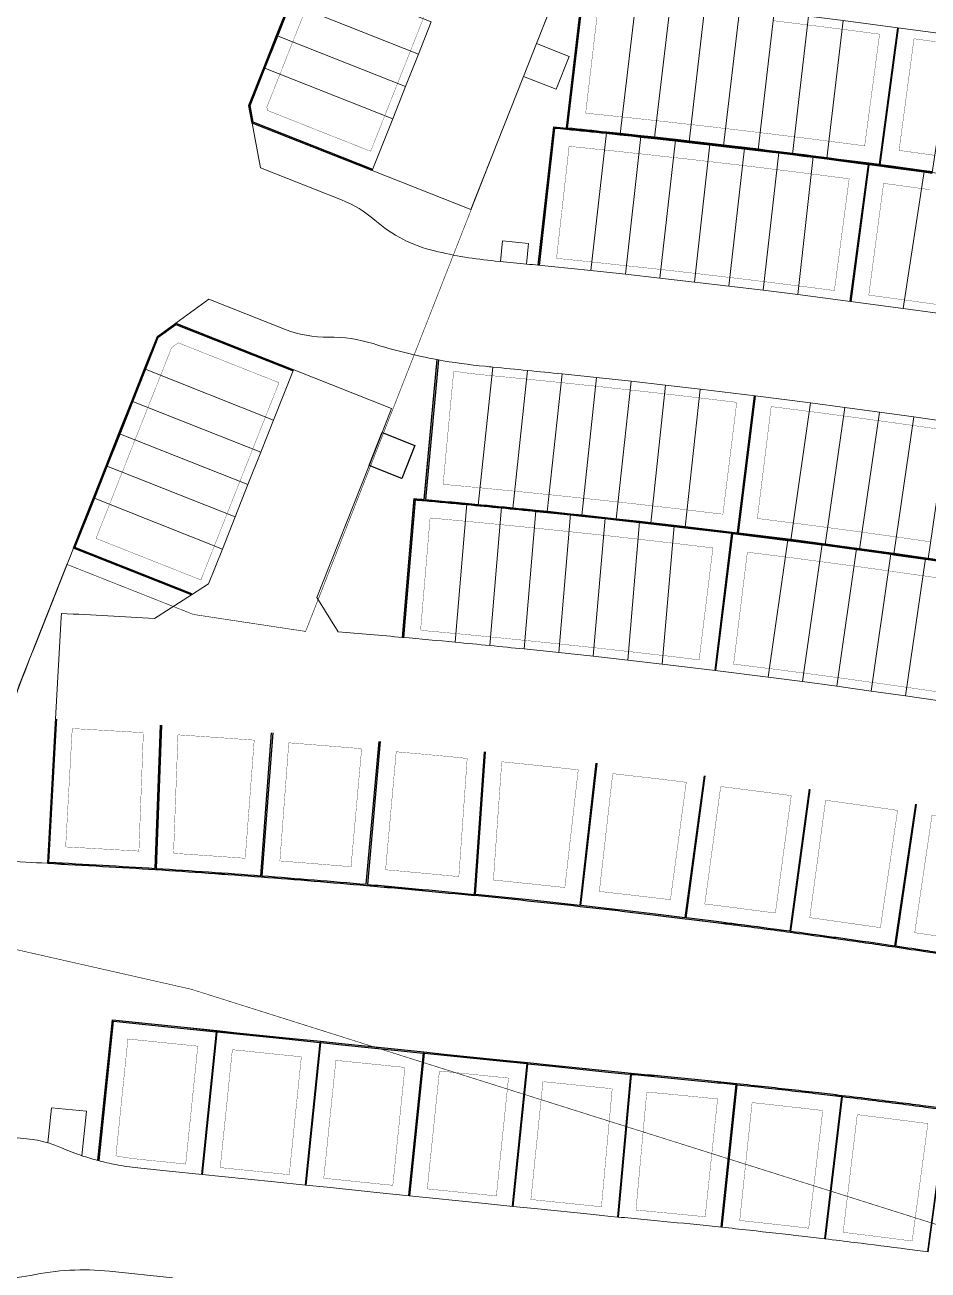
# Model space of a CAD drawing. Header units: centimetres. Extents: x -6122352 to 7132207, y -1694241 to 1947892.
# Drawn here: x 862755 to 1018936, y -14655 to 200756 of the extents above; entities that cross this region are included whole.
import ezdxf

# ---------------------------------------------------------------- set-up
doc = ezdxf.new("R2010")
doc.units = ezdxf.units.CM
doc.header["$MEASUREMENT"] = 0
doc.linetypes.add('XR-AR-END-SETTING OUT PLAN$0$23261-XR-AR-SI-GF$0$HIDDEN', pattern=[0.375, 0.25, -0.125])
for name, color, linetype, lineweight, true_color in [('08-Compound Wall-2', 6, 'Continuous', 25, 0xff00ff), ('23585-XR-AR-DAMAC PLOT LIMITS$0$1-End units', 7, 'Continuous', 5, 0xf8991e), ('23585-XR-AR-DAMAC PLOT LIMITS$0$1-Open Space', 7, 'Continuous', 5, 0x90cf5a), ('23585-XR-AR-DAMAC PLOT LIMITS$0$1-Utility', 7, 'Continuous', 5, 0x8db1ff)]:
    doc.layers.add(name, color=color, linetype=linetype, lineweight=lineweight, true_color=true_color)
for name, color, linetype in [('23585-XR-AR-BOUNDARY WALLS AND SETBACKS$0$setback', 7, 'XR-AR-END-SETTING OUT PLAN$0$23261-XR-AR-SI-GF$0$HIDDEN'), ('23585-XR-AR-DAMAC PLOT LIMITS$0$PLOT_NUMBER', 7, 'Continuous'), ('@MI-REF LAYER', 7, 'Continuous')]:
    doc.layers.add(name, color=color, linetype=linetype)
for name, color, linetype, lineweight in [('23585-XR-AR-DAMAC PLOT LIMITS$0$1-LV3', 231, 'Continuous', 5), ('23585-XR-AR-DAMAC PLOT LIMITS$0$1-Mid units', 41, 'Continuous', 5), ('A-ANNO-TEXT', 3, 'Continuous', 25)]:
    doc.layers.add(name, color=color, linetype=linetype, lineweight=lineweight)
doc.layers.add('23585-XR-AR-DAMAC PLOT LIMITS$0$D-Phase New', color=7, linetype='Continuous', true_color=0x000080)

# ---------------------------------------------------------------- blocks, each defined once
blk = doc.blocks.new('23585-XR-AR-BOUNDARY WALLS AND SETBACKS')
at = {"layer": '08-Compound Wall-2'}
for points in [[(496951.14, 2769767.19), (496950.04, 2769766.28), (496945.61, 2769762.6), (496944.15, 2769761.38), (496928.81, 2769779.71)], [(496958.17, 2769741.68), (496942.81, 2769760), (496944.2, 2769761.16), (496945.73, 2769762.44), (496950.16, 2769766.12), (496951.26, 2769767.03)], [(497010.95, 2769760.95), (497025.71, 2769742.15), (497018.66, 2769736.58), (497018.27, 2769736.27), (497013.97, 2769732.84), (497013.58, 2769732.53), (497009.29, 2769729.08), (497008.9, 2769728.77), (497004.63, 2769725.31), (497004.24, 2769724.99), (496999.97, 2769721.52), (496999.59, 2769721.2), (496995.34, 2769717.71), (496994.95, 2769717.39), (496990.72, 2769713.88), (496990.33, 2769713.56), (496986.11, 2769710.04), (496985.72, 2769709.72), (496981.51, 2769706.18), (496981.13, 2769705.85), (496974.58, 2769700.3), (496959.07, 2769718.48)], [(496885.48, 2769696.11), (496865.47, 2769686.39), (496862.98, 2769687.94), (496859.94, 2769694.21), (496857.32, 2769699.61), (496854.7, 2769705.01), (496852.08, 2769710.4), (496849.45, 2769715.8), (496846.83, 2769721.2), (496844.21, 2769726.59), (496841.59, 2769731.99), (496838.97, 2769737.39), (496835.01, 2769745.53), (496856.42, 2769755.93)], [(496885.56, 2769695.93), (496865.45, 2769686.16), (496862.83, 2769687.81), (496859.76, 2769694.12), (496857.14, 2769699.52), (496854.52, 2769704.92), (496851.9, 2769710.32), (496849.27, 2769715.71), (496846.65, 2769721.11), (496844.03, 2769726.51), (496841.41, 2769731.9), (496838.79, 2769737.3), (496834.79, 2769745.53)], [(496989.47, 2769681.32), (496973.95, 2769699.5), (496974.63, 2769700.08), (496981.26, 2769705.7), (496981.64, 2769706.03), (496985.85, 2769709.56), (496986.24, 2769709.89), (496990.46, 2769713.41), (496990.84, 2769713.73), (496995.08, 2769717.23), (496995.47, 2769717.55), (496999.71, 2769721.04), (497000.1, 2769721.36), (497004.36, 2769724.84), (497004.75, 2769725.15), (497009.02, 2769728.61), (497009.41, 2769728.93), (497013.7, 2769732.37), (497014.09, 2769732.68), (497018.39, 2769736.11), (497018.78, 2769736.43), (497025.83, 2769741.99), (497040.59, 2769723.19)], [(497001.5, 2769667.53), (497017.38, 2769648.48), (497013.51, 2769645.17), (497010.52, 2769642.58), (497009.09, 2769641.35), (497008.57, 2769640.9), (497003.68, 2769636.64), (496987.4, 2769655.34)], [(496918.56, 2769623.29), (496898.82, 2769613.71), (496894.74, 2769622.12), (496892.12, 2769627.51), (496889.49, 2769632.91), (496886.87, 2769638.31), (496884.25, 2769643.7), (496881.62, 2769649.13), (496882.07, 2769653.04), (496901.75, 2769662.6)], [(496918.47, 2769623.47), (496898.92, 2769613.97), (496894.92, 2769622.2), (496892.3, 2769627.6), (496889.67, 2769633), (496887.05, 2769638.4), (496884.43, 2769643.79), (496881.82, 2769649.16), (496882.26, 2769652.91), (496901.84, 2769662.42)], [(497017.59, 2769648.39), (497013.64, 2769645.02), (497010.65, 2769642.43), (497009.22, 2769641.2), (497008.71, 2769640.75), (497003.74, 2769636.43)], [(497017.47, 2769611.49), (497020.72, 2769614.38), (497027.56, 2769620.46), (497030.11, 2769622.73), (497030.92, 2769623.46)], [(497034.16, 2769592.88), (497017.68, 2769611.41), (497020.86, 2769614.23), (497027.69, 2769620.31), (497030.25, 2769622.58), (497030.98, 2769623.25), (497047.67, 2769604.91)], [(497004.02, 2769599.53), (497007.05, 2769602.22), (497013.89, 2769608.3), (497017.47, 2769611.49)], [(497020.71, 2769580.92), (497004.23, 2769599.45), (497007.18, 2769602.07), (497014.02, 2769608.15), (497017.53, 2769611.28), (497034.01, 2769592.74)], [(496990.57, 2769587.57), (496993.37, 2769590.06), (497000.21, 2769596.14), (497004.02, 2769599.53)], [(497007.26, 2769568.95), (496990.78, 2769587.49), (496993.51, 2769589.91), (497000.34, 2769595.99), (497004.08, 2769599.31), (497020.56, 2769580.78)], [(496977.12, 2769575.61), (496979.7, 2769577.9), (496986.54, 2769583.98), (496990.57, 2769587.57)], [(496993.81, 2769556.99), (496977.33, 2769575.52), (496979.83, 2769577.75), (496986.67, 2769583.83), (496990.63, 2769587.35), (497007.11, 2769568.82)], [(496979.8, 2769545.28), (496963.56, 2769563.55), (496972.86, 2769571.82), (496977.12, 2769575.61)], [(496979.95, 2769545.41), (496963.84, 2769563.53), (496973, 2769571.67), (496977.18, 2769575.39), (496993.66, 2769556.86)]]:
    blk.add_lwpolyline(points, dxfattribs=at)
for points in [[(496928.66, 2769779.58), (496943.99, 2769761.25), (496942.61, 2769760.09), (496938.57, 2769756.69), (496937.04, 2769755.4), (496935.22, 2769753.86), (496933.99, 2769752.82), (496932.47, 2769751.52), (496930.65, 2769749.97), (496929.43, 2769748.92), (496927.9, 2769747.62), (496926.09, 2769746.06), (496924.87, 2769745.01), (496923.36, 2769743.7), (496921.55, 2769742.14), (496920.33, 2769741.09), (496918.82, 2769739.77), (496917.02, 2769738.21), (496915.81, 2769737.15), (496914.3, 2769735.83), (496912.51, 2769734.25), (496911.3, 2769733.19), (496909.8, 2769731.86), (496908.01, 2769730.28, 0.000995), (496902.95, 2769725.79), (496886.66, 2769744.65)], [(496917.17, 2769706.17), (496901.45, 2769724.18, -0.000293), (496902.94, 2769725.51, -0.001024), (496908.14, 2769730.13), (496909.93, 2769731.71), (496911.43, 2769733.04), (496912.64, 2769734.1), (496914.44, 2769735.68), (496915.94, 2769737), (496917.15, 2769738.06), (496918.95, 2769739.62), (496920.47, 2769740.94), (496921.68, 2769741.99), (496923.49, 2769743.55), (496925, 2769744.86), (496926.22, 2769745.91), (496928.03, 2769747.47), (496929.56, 2769748.77), (496930.78, 2769749.82), (496932.6, 2769751.37), (496934.12, 2769752.66), (496935.35, 2769753.71), (496937.17, 2769755.25), (496938.7, 2769756.54), (496942.66, 2769759.87), (496958.01, 2769741.56)], [(496917.02, 2769706.04), (496901.17, 2769724.2, -0.000322), (496902.8, 2769725.66), (496886.53, 2769744.5)], [(496917.42, 2769682.27), (496933.73, 2769664.27, -0.001406), (496940.53, 2769670.44, -0.000618), (496943.53, 2769673.14, -0.0003), (496945, 2769674.45, -0.000602), (496947.93, 2769677.07), (496947.93, 2769677.07), (496949.47, 2769678.44), (496952.5, 2769681.12), (496953.97, 2769682.42), (496957, 2769685.09), (496958.47, 2769686.38), (496961.52, 2769689.04), (496962.99, 2769690.32), (496966.05, 2769692.97), (496967.53, 2769694.25), (496973.74, 2769699.58), (496974.43, 2769700.17), (496958.92, 2769718.35)], [(497044.32, 2769702.81), (497059.75, 2769683.4, 0.001445), (497052.68, 2769677.75, 0.000554), (497049.98, 2769675.57, 0.000891), (497045.65, 2769672.05), (497029.99, 2769691.28)], [(496948.79, 2769645.38), (496932.59, 2769662.95, -0.000234), (496933.72, 2769663.98, -0.001136), (496939.21, 2769668.97, -0.000918), (496943.67, 2769672.99, -0.000934), (496948.22, 2769677.05), (496948.22, 2769677.05), (496949.61, 2769678.29), (496952.63, 2769680.97), (496954.1, 2769682.27), (496957.13, 2769684.94), (496958.6, 2769686.23), (496961.65, 2769688.89), (496963.13, 2769690.17), (496966.18, 2769692.82), (496967.66, 2769694.1), (496973.8, 2769699.37), (496989.32, 2769681.19)], [(497029.83, 2769691.16), (497045.49, 2769671.93, 0.001445), (497038.49, 2769666.19, 0.000506), (497036.05, 2769664.17, 0.000939), (497031.52, 2769660.41), (497015.64, 2769679.46)], [(496948.64, 2769645.24), (496932.3, 2769662.96, -0.000265), (496933.58, 2769664.13), (496917.27, 2769682.13)], [(497059.95, 2769683.31, 0.001461), (497052.81, 2769677.59, 0.000554), (497050.11, 2769675.41, 0.000907), (497045.7, 2769671.83)], [(497015.49, 2769679.33), (497031.37, 2769660.29, 0.001445), (497024.43, 2769654.47, 0.000458), (497022.24, 2769652.62), (497017.95, 2769648.97), (497017.54, 2769648.61), (497001.65, 2769667.66)], [(497045.7, 2769671.83, 0.001461), (497038.62, 2769666.04, 0.000506), (497036.18, 2769664.02, 0.000955), (497031.57, 2769660.2)], [(497031.57, 2769660.2, 0.001461), (497024.56, 2769654.32, 0.000458), (497022.37, 2769652.47), (497018.08, 2769648.81), (497017.59, 2769648.39)], [(497058.4, 2769647.78, -0.001013), (497062.4, 2769651.21, -0.001793), (497069.52, 2769657.24, -0.000722), (497072.4, 2769659.65)], [(497074.78, 2769628.89), (497058.61, 2769647.69, -0.000994), (497062.53, 2769651.05, -0.001793), (497069.65, 2769657.08, -0.000703), (497072.45, 2769659.43), (497088.35, 2769640.4)], [(496987.24, 2769655.21), (497003.53, 2769636.51), (497002.39, 2769635.51), (496996.89, 2769630.67), (496996.89, 2769630.67, 0.001478), (496989.97, 2769624.51), (496972.93, 2769642.47)], [(497044.58, 2769635.72, -0.000953), (497048.29, 2769639, -0.001793), (497055.33, 2769645.13, -0.000781), (497058.4, 2769647.78)], [(497061.22, 2769617.06), (497044.78, 2769635.64, -0.000933), (497048.42, 2769638.85, -0.001793), (497055.46, 2769644.98, -0.000761), (497058.46, 2769647.56), (497074.62, 2769628.76)], [(496959.34, 2769630.23), (496976.05, 2769611.9, -0.001522), (496983.1, 2769618.33, -0.001444), (496989.82, 2769624.38), (496972.79, 2769642.34)], [(497003.74, 2769636.43), (497002.52, 2769635.36), (496996.87, 2769630.38), (496996.87, 2769630.38, 0.001461), (496990.03, 2769624.3)], [(497030.92, 2769623.46, -0.000894), (497034.36, 2769626.59, -0.001793), (497041.3, 2769632.82, -0.000841), (497044.58, 2769635.72)], [(497047.82, 2769605.04), (497031.12, 2769623.38, -0.000875), (497034.49, 2769626.44, -0.001793), (497041.44, 2769632.67, -0.000822), (497044.63, 2769635.51), (497061.07, 2769616.93)], [(496945.66, 2769617.54), (496962.63, 2769599.45, -0.001445), (496969.25, 2769605.63, -0.001445), (496975.9, 2769611.77), (496959.19, 2769630.09)], [(496976.11, 2769611.69, -0.001538), (496983.23, 2769618.18, -0.001461), (496990.03, 2769624.3)], [(496931.68, 2769604.26), (496949.34, 2769586.83, -0.001449), (496955.9, 2769593.1, -0.001445), (496962.48, 2769599.32), (496945.51, 2769617.4)], [(496962.69, 2769599.24, -0.001461), (496969.38, 2769605.48, -0.001461), (496976.11, 2769611.69)], [(496918.65, 2769591.58), (496919.16, 2769591.05), (496935.98, 2769573.84, -0.001499), (496942.69, 2769580.4, -0.001444), (496949.19, 2769586.69), (496931.54, 2769604.12)], [(496949.41, 2769586.62, -0.001464), (496956.04, 2769592.96, -0.001461), (496962.69, 2769599.24)], [(496918.5, 2769591.44), (496919.01, 2769590.91), (496935.97, 2769573.56, -0.001531), (496942.83, 2769580.26, -0.001461), (496949.41, 2769586.62)]]:
    blk.add_lwpolyline(points, format="xyb", dxfattribs=at)
at = {"layer": '23585-XR-AR-BOUNDARY WALLS AND SETBACKS$0$setback', "ltscale": 40, "const_width": 0.05}
for points in [[(496949.29, 2769769.42), (496948.18, 2769768.51), (496944.51, 2769765.46), (496932.01, 2769780.41), (496937.12, 2769784.67)], [(496968.82, 2769752.48), (496964.19, 2769748.66), (496959.43, 2769744.69), (496946.9, 2769759.64), (496947.59, 2769760.21), (496952.01, 2769763.89), (496953.11, 2769764.8)], [(496998.14, 2769723.76), (496997.75, 2769723.44), (496993.5, 2769719.95), (496993.1, 2769719.62), (496988.86, 2769716.11), (496988.47, 2769715.79), (496984.25, 2769712.26), (496983.86, 2769711.94), (496979.65, 2769708.4), (496979.26, 2769708.07), (496974.91, 2769704.38), (496962.25, 2769719.22), (496967.34, 2769723.53), (496971.93, 2769727.39), (496976.54, 2769731.22), (496981.16, 2769735.05), (496985.79, 2769738.85)], [(497018.56, 2769707.51), (497013.91, 2769703.71), (497009.27, 2769699.9), (497004.64, 2769696.07), (497000.03, 2769692.22), (496995.43, 2769688.35), (496990.71, 2769684.34), (496978.04, 2769699.17), (496983.13, 2769703.49), (496983.51, 2769703.81), (496987.71, 2769707.34), (496988.1, 2769707.66), (496992.31, 2769711.18), (496992.7, 2769711.5), (496996.93, 2769715), (496997.31, 2769715.31), (497001.55, 2769718.8), (497001.94, 2769719.12), (497006.19, 2769722.59)]]:
    blk.add_lwpolyline(points, dxfattribs=at)
blk.add_lwpolyline([(496913.26, 2769764.57), (496917.81, 2769768.46), (496922.38, 2769772.34), (496927.4, 2769776.56), (496939.91, 2769761.61), (496936.7, 2769758.91), (496935.17, 2769757.62, 0.000173), (496935.17, 2769757.61), (496933.34, 2769756.07), (496932.11, 2769755.03), (496930.59, 2769753.73), (496928.77, 2769752.17), (496927.54, 2769751.13), (496926.02, 2769749.82), (496924.2, 2769748.26), (496922.98, 2769747.21), (496921.46, 2769745.9), (496919.65, 2769744.34), (496918.43, 2769743.28), (496916.92, 2769741.96), (496915.12, 2769740.39), (496913.9, 2769739.33), (496912.39, 2769738.01), (496910.59, 2769736.43), (496909.38, 2769735.37), (496907.88, 2769734.04), (496906.09, 2769732.46, 0.000577), (496903.15, 2769729.85), (496890.02, 2769745.05, 0.0209)], format="xyb", dxfattribs=at)
for points in [[(496954.83, 2769740.84), (496950.09, 2769736.84), (496945.52, 2769732.95), (496940.96, 2769729.04), (496936.41, 2769725.12), (496931.88, 2769721.18), (496927.37, 2769717.21), (496922.86, 2769713.25, 0.000851), (496918.27, 2769709.17), (496905.45, 2769723.86, -0.000909), (496910.06, 2769727.96), (496911.85, 2769729.54), (496913.35, 2769730.86), (496914.55, 2769731.92), (496916.35, 2769733.5), (496917.85, 2769734.81), (496919.06, 2769735.87), (496920.86, 2769737.44), (496922.37, 2769738.75), (496923.58, 2769739.8), (496925.38, 2769741.36), (496926.9, 2769742.67), (496928.11, 2769743.71), (496929.92, 2769745.27), (496931.44, 2769746.57), (496932.66, 2769747.61), (496934.48, 2769749.16), (496936, 2769750.45), (496937.22, 2769751.49), (496939.04, 2769753.03), (496940.57, 2769754.32), (496942.3, 2769755.78)], [(496957.69, 2769715.32), (496952.7, 2769711.04), (496948.17, 2769707.12), (496943.65, 2769703.17), (496939.15, 2769699.22), (496934.66, 2769695.24, 0.000744), (496930.19, 2769691.25, 0.000905), (496925.73, 2769687.25, 0.000205), (496924.72, 2769686.34, -0.013968), (496920.65, 2769682.87), (496933.85, 2769668.3, -0.000976), (496938.59, 2769672.59, -0.000618), (496941.6, 2769675.29, -0.0003), (496943.06, 2769676.61, -0.000152), (496943.8, 2769677.27), (496943.8, 2769677.27), (496947.55, 2769680.61), (496950.57, 2769683.29), (496952.05, 2769684.59), (496955.09, 2769687.27), (496956.56, 2769688.56), (496959.61, 2769691.23), (496961.09, 2769692.51), (496964.15, 2769695.17), (496965.64, 2769696.45), (496970.34, 2769700.49)], [(497042.98, 2769699.83), (497055.74, 2769683.79, 0.000983), (497050.93, 2769679.93, 0.000554), (497048.22, 2769677.75, 0.000429), (497046.13, 2769676.05), (497033.19, 2769691.95, -0.000436), (497035.34, 2769693.69, -0.000576), (497038.19, 2769695.99, -0.000966)], [(496949.84, 2769648.37), (496936.62, 2769662.71, -0.000939), (496941.15, 2769666.82, -0.000918), (496945.6, 2769670.83, -0.001384), (496952.34, 2769676.84), (496954.55, 2769678.8), (496956.02, 2769680.09), (496959.04, 2769682.76), (496960.51, 2769684.05), (496963.55, 2769686.7), (496965.03, 2769687.98), (496968.08, 2769690.63), (496969.55, 2769691.9), (496973.48, 2769695.27), (496986.14, 2769680.44), (496981.41, 2769676.38), (496976.87, 2769672.44), (496972.35, 2769668.49), (496967.84, 2769664.52), (496963.35, 2769660.53, 0.000776), (496958.87, 2769656.53, 0.000932), (496954.4, 2769652.51, 0.000957)], [(497028.53, 2769688.16), (497041.48, 2769672.26, 0.000983), (497036.71, 2769668.35, 0.000506), (497034.26, 2769666.33, 0.000477), (497031.96, 2769664.42), (497018.83, 2769680.16, -0.000484), (497021.2, 2769682.13, -0.000528), (497023.79, 2769684.27, -0.000966)], [(497014.22, 2769676.32), (497027.35, 2769660.58, 0.000983), (497022.63, 2769656.61, 0.000458), (497020.43, 2769654.75), (497017.95, 2769652.64), (497004.82, 2769668.39), (497007.19, 2769670.4, -0.00048), (497009.52, 2769672.37, -0.000966)], [(497076, 2769631.91), (497062.63, 2769647.46, -0.000435), (497064.35, 2769648.92, -0.001793), (497071.45, 2769654.94, -0.000144), (497072.02, 2769655.42), (497085.17, 2769639.69, 0.000135), (497084.64, 2769639.25, 0.001793), (497077.65, 2769633.33, 0.000425)], [(496986.05, 2769652.17), (496999.51, 2769636.71), (496997.15, 2769634.63), (496997.15, 2769634.63, 0.001478), (496990.2, 2769628.48), (496976.09, 2769643.36, -0.002418), (496977.09, 2769644.26), (496979.58, 2769646.47), (496980.26, 2769647.07), (496981.44, 2769648.11)], [(497062.4, 2769620.11), (497048.81, 2769635.46, -0.000375), (497050.27, 2769636.74, -0.001793), (497057.29, 2769642.86, -0.000203), (497058.08, 2769643.55), (497071.45, 2769628, 0.000193), (497070.7, 2769627.36, 0.001793), (497063.8, 2769621.34, 0.000365)], [(496971.63, 2769639.34, 0.005305), (496967, 2769635.18, 0.00096), (496962.49, 2769631.07), (496976.3, 2769615.93, -0.001059), (496981.22, 2769620.4, -0.000969), (496985.73, 2769624.47)], [(497048.95, 2769608.1), (497035.16, 2769623.26, -0.000316), (497036.37, 2769624.36, -0.001793), (497043.3, 2769630.58, -0.000263), (497044.32, 2769631.48), (497057.9, 2769616.13, 0.000253), (497056.93, 2769615.27, 0.001793), (497050.12, 2769609.15, 0.000307)], [(496948.8, 2769618.42), (496962.83, 2769603.48, -0.000983), (496967.34, 2769607.68, -0.000984), (496971.88, 2769611.87), (496958.06, 2769627.02, 0.000965), (496953.56, 2769622.85, 0.001022)], [(496934.84, 2769605.22), (496949.44, 2769590.81, -0.000998), (496953.97, 2769595.13, -0.000983), (496958.45, 2769599.37), (496944.42, 2769614.32, 0.000966), (496939.96, 2769610.1, 0.001113)], [(496921.69, 2769592.47), (496936.02, 2769577.8, -0.001051), (496940.74, 2769582.41, -0.00097), (496945.11, 2769586.65), (496930.52, 2769601.06, 0.000972), (496926.08, 2769596.75, 0.000965)], [(496981.29, 2769548.12), (496967.79, 2769563.3), (496974.86, 2769569.58), (496976.87, 2769571.37), (496990.5, 2769556.05), (496988.48, 2769554.26), (496984.39, 2769550.62, -0.021628), (496981.52, 2769548.28, -0.001638)]]:
    blk.add_lwpolyline(points, format="xyb", close=True, dxfattribs=at)
for points in [[(496856.34, 2769752.66), (496859.03, 2769747.13), (496861.65, 2769741.73), (496864.27, 2769736.34), (496866.89, 2769730.94), (496869.51, 2769725.54), (496872.13, 2769720.15), (496874.76, 2769714.75), (496877.38, 2769709.35), (496880, 2769703.96), (496882.9, 2769697.97), (496865.64, 2769689.59), (496865.15, 2769689.89), (496862.46, 2769695.44), (496859.84, 2769700.83), (496857.22, 2769706.23), (496854.59, 2769711.63), (496851.97, 2769717.02), (496849.35, 2769722.42), (496846.73, 2769727.82), (496844.11, 2769733.21), (496841.49, 2769738.61), (496838.8, 2769744.14)], [(497000.26, 2769664.49), (497013.39, 2769648.75), (497011.69, 2769647.29), (497008.69, 2769644.7), (497007.26, 2769643.47), (497006.74, 2769643.01), (497004.03, 2769640.66), (496990.57, 2769656.12), (496993.32, 2769658.51), (496993.84, 2769658.97), (496995.61, 2769660.5), (496998.33, 2769662.84)], [(496917.75, 2769626.24), (496900.21, 2769617.72), (496897.44, 2769623.43), (496894.81, 2769628.82), (496892.19, 2769634.22), (496889.57, 2769639.62), (496886.95, 2769645.02), (496884.7, 2769649.65), (496884.86, 2769651.06), (496901.72, 2769659.25), (496904.49, 2769653.54), (496907.11, 2769648.14), (496909.73, 2769642.74), (496912.36, 2769637.34), (496914.98, 2769631.95)], [(497035.33, 2769595.93), (497021.71, 2769611.24), (497022.72, 2769612.14), (497029.56, 2769618.22), (497030.7, 2769619.24), (497044.5, 2769604.08), (497043.18, 2769602.9), (497036.34, 2769596.82)], [(497021.88, 2769583.96), (497008.26, 2769599.28), (497009.04, 2769599.98), (497015.88, 2769606.06), (497017.23, 2769607.26), (497030.85, 2769591.94), (497029.5, 2769590.74), (497022.67, 2769584.66)], [(497008.43, 2769572), (496994.81, 2769587.32), (496995.37, 2769587.82), (497002.21, 2769593.9), (497003.77, 2769595.3), (497017.4, 2769579.98), (497015.83, 2769578.58), (497008.99, 2769572.5)], [(496994.98, 2769560.04), (496981.36, 2769575.36), (496981.69, 2769575.66), (496988.53, 2769581.74), (496990.32, 2769583.33), (497003.95, 2769568.01), (497002.15, 2769566.42), (496995.32, 2769560.34)]]:
    blk.add_lwpolyline(points, close=True, dxfattribs=at)
blk = doc.blocks.new('A$C9d9485f6')
at = {"layer": 'A-ANNO-TEXT', "rotation": 312.4881850805905}
blk.add_blockref('23585-XR-AR-BOUNDARY WALLS AND SETBACKS', (-2377088.53, -1504219.25), dxfattribs=at)
blk = doc.blocks.new('23585-XR-AR-DAMAC PLOT LIMITS')
at = {"layer": '23585-XR-AR-DAMAC PLOT LIMITS$0$1-End units', "color": 251, "true_color": 0x636466}
for points in [[(496951.2, 2769767.11), (496950.1, 2769766.2), (496945.67, 2769762.52), (496944.13, 2769761.23), (496928.74, 2769779.64), (496936.16, 2769785.82)], [(496944.13, 2769761.23), (496942.67, 2769760.01), (496938.64, 2769756.62), (496937.11, 2769755.32), (496921.42, 2769773.49), (496928.74, 2769779.64)], [(496965.15, 2769747.5), (496958.09, 2769741.62), (496942.67, 2769760.01), (496944.13, 2769761.23), (496945.67, 2769762.52), (496950.1, 2769766.2)], [(496958.09, 2769741.62), (496951.06, 2769735.7), (496935.28, 2769753.78), (496937.11, 2769755.32), (496938.64, 2769756.62), (496942.67, 2769760.01)], [(496974.57, 2769700.16), (496958.99, 2769718.42), (496966.38, 2769724.68), (496981.58, 2769706.1), (496981.19, 2769705.78)], [(496967.6, 2769694.18), (496951.72, 2769712.18), (496958.99, 2769718.42), (496974.57, 2769700.16), (496973.81, 2769699.51)], [(496973.81, 2769699.51), (496974.57, 2769700.16), (496981.19, 2769705.78), (496996.4, 2769687.21), (496989.39, 2769681.26)], [(496885.56, 2769695.93), (496865.45, 2769686.16), (496862.83, 2769687.81), (496859.76, 2769694.12), (496881.35, 2769704.61)], [(496966.12, 2769692.9), (496967.6, 2769694.18), (496973.81, 2769699.51), (496989.39, 2769681.26), (496982.39, 2769675.24)], [(496901.75, 2769662.6), (496905.84, 2769654.19), (496884.25, 2769643.7), (496881.62, 2769649.13), (496882.07, 2769653.04)], [(496918.56, 2769623.29), (496898.82, 2769613.71), (496894.74, 2769622.12), (496916.33, 2769632.6), (496919.16, 2769626.78)]]:
    blk.add_lwpolyline(points, close=True, dxfattribs=at)
for points in [[(496909.86, 2769731.79), (496908.07, 2769730.21, 0.001024), (496902.87, 2769725.58), (496886.53, 2769744.5), (496886.55, 2769744.58, 0.031447), (496894.14, 2769750)], [(496923.85, 2769712.12, 0.001268), (496917.02, 2769706.04), (496901.24, 2769724.13, -0.000322), (496902.87, 2769725.58, -0.001024), (496908.07, 2769730.21)], [(496924.72, 2769688.36, 0.000205), (496923.71, 2769687.45, -0.022188), (496917.27, 2769682.13), (496933.65, 2769664.06, -0.001436), (496940.6, 2769670.36)], [(496939.14, 2769669.05, 0.001136), (496933.65, 2769664.06, 0.000265), (496932.37, 2769662.89), (496948.64, 2769645.24, -0.001422), (496955.41, 2769651.4)]]:
    blk.add_lwpolyline(points, format="xyb", close=True, dxfattribs=at)
at = {"layer": '23585-XR-AR-DAMAC PLOT LIMITS$0$1-LV3', "color": 251, "true_color": 0x636466}
for points in [[(497088.43, 2769640.46, 0.000722), (497085.61, 2769638.1, 0.001793), (497078.63, 2769632.18, 0.001013), (497074.7, 2769628.82), (497058.4, 2769647.78, -0.001013), (497062.4, 2769651.21, -0.001793), (497069.52, 2769657.24, -0.000722), (497072.4, 2769659.65)], [(497074.7, 2769628.82, 0.000781), (497071.68, 2769626.22, 0.001793), (497064.79, 2769620.21, 0.000953), (497061.14, 2769617), (497044.58, 2769635.72, -0.000953), (497048.29, 2769639, -0.001793), (497055.33, 2769645.13, -0.000781), (497058.4, 2769647.78)], [(497061.14, 2769617, 0.000841), (497057.93, 2769614.15, 0.001793), (497051.12, 2769608.04, 0.000894), (497047.74, 2769604.97), (497030.92, 2769623.46, -0.000894), (497034.36, 2769626.59, -0.001793), (497041.3, 2769632.82, -0.000841), (497044.58, 2769635.72)], [(496993.73, 2769556.93), (496989.48, 2769553.14), (496985.39, 2769549.5, -0.021628), (496982.42, 2769547.08, -0.017896), (496979.8, 2769545.28), (496963.56, 2769563.55), (496972.86, 2769571.82), (496977.12, 2769575.61)]]:
    blk.add_lwpolyline(points, format="xyb", close=True, dxfattribs=at)
for points in [[(497030.92, 2769623.46), (497047.74, 2769604.97), (497046.84, 2769604.15), (497044.17, 2769601.78), (497037.34, 2769595.7), (497034.09, 2769592.81), (497017.47, 2769611.49), (497020.72, 2769614.38), (497027.56, 2769620.46), (497030.11, 2769622.73)], [(497017.47, 2769611.49), (497034.09, 2769592.81), (497030.5, 2769589.62), (497023.66, 2769583.54), (497020.64, 2769580.85), (497004.02, 2769599.53), (497007.05, 2769602.22), (497013.89, 2769608.3)], [(497004.02, 2769599.53), (497020.64, 2769580.85), (497016.83, 2769577.46), (497009.99, 2769571.38), (497007.19, 2769568.89), (496990.57, 2769587.57), (496993.37, 2769590.06), (497000.21, 2769596.14)], [(496990.57, 2769587.57), (497007.19, 2769568.89), (497003.15, 2769565.3), (496996.31, 2769559.22), (496993.73, 2769556.93), (496977.12, 2769575.61), (496979.7, 2769577.9), (496986.54, 2769583.98)]]:
    blk.add_lwpolyline(points, close=True, dxfattribs=at)
at = {"layer": '23585-XR-AR-DAMAC PLOT LIMITS$0$1-Mid units', "color": 251, "true_color": 0x636466}
for points in [[(496937.11, 2769755.32), (496935.28, 2769753.78), (496934.06, 2769752.74), (496932.53, 2769751.44), (496916.84, 2769769.6), (496921.42, 2769773.49)], [(496969.78, 2769751.33), (496965.15, 2769747.5), (496950.1, 2769766.2), (496951.2, 2769767.11), (496952.74, 2769768.39), (496954.73, 2769770.02)], [(496932.53, 2769751.44), (496930.71, 2769749.89), (496929.49, 2769748.85), (496927.97, 2769747.54), (496912.28, 2769765.71), (496916.84, 2769769.6)], [(496927.97, 2769747.54), (496926.16, 2769745.99), (496924.94, 2769744.94), (496923.42, 2769743.63), (496907.73, 2769761.79), (496912.28, 2769765.71)], [(496923.42, 2769743.63), (496921.62, 2769742.07), (496920.4, 2769741.01), (496918.89, 2769739.7), (496903.2, 2769757.86), (496907.73, 2769761.79)], [(496918.89, 2769739.7), (496917.09, 2769738.13), (496915.88, 2769737.07), (496914.37, 2769735.75), (496898.68, 2769753.91), (496903.2, 2769757.86)], [(496935.28, 2769753.78), (496951.06, 2769735.7), (496946.49, 2769731.81), (496930.71, 2769749.89), (496932.53, 2769751.44), (496934.06, 2769752.74)], [(496946.49, 2769731.81), (496941.94, 2769727.9), (496926.16, 2769745.99), (496927.97, 2769747.54), (496929.49, 2769748.85), (496930.71, 2769749.89)], [(496941.94, 2769727.9), (496937.4, 2769723.98), (496921.62, 2769742.07), (496923.42, 2769743.63), (496924.94, 2769744.94), (496926.16, 2769745.99)], [(496937.4, 2769723.98), (496932.87, 2769720.05), (496917.09, 2769738.13), (496918.89, 2769739.7), (496920.4, 2769741.01), (496921.62, 2769742.07)], [(496995.4, 2769717.63), (496980.2, 2769736.2), (496984.84, 2769740.01), (497000.04, 2769721.44), (496999.65, 2769721.12)], [(496917.09, 2769738.13), (496932.87, 2769720.05), (496928.36, 2769716.09), (496912.57, 2769734.18), (496914.37, 2769735.75), (496915.88, 2769737.07)], [(496990.78, 2769713.8), (496975.58, 2769732.38), (496980.2, 2769736.2), (496995.4, 2769717.63), (496995.01, 2769717.31)], [(496928.36, 2769716.09), (496923.85, 2769712.12), (496908.07, 2769730.21), (496909.86, 2769731.79), (496911.37, 2769733.11), (496912.57, 2769734.18)], [(496986.17, 2769709.96), (496970.97, 2769728.54), (496975.58, 2769732.38), (496990.78, 2769713.8), (496990.39, 2769713.48)], [(496981.58, 2769706.1), (496966.38, 2769724.68), (496970.97, 2769728.54), (496986.17, 2769709.96), (496985.79, 2769709.64)], [(496999.65, 2769721.12), (497000.04, 2769721.44), (497004.3, 2769724.91), (497019.5, 2769706.35), (497014.86, 2769702.55)], [(496876.11, 2769715.41), (496854.52, 2769704.92), (496851.9, 2769710.32), (496873.48, 2769720.8)], [(496995.01, 2769717.31), (496995.4, 2769717.63), (496999.65, 2769721.12), (497014.86, 2769702.55), (497010.22, 2769698.74)], [(496990.39, 2769713.48), (496990.78, 2769713.8), (496995.01, 2769717.31), (497010.22, 2769698.74), (497005.6, 2769694.92)], [(496878.73, 2769710.01), (496857.14, 2769699.52), (496854.52, 2769704.92), (496876.11, 2769715.41)], [(496963.06, 2769690.25), (496947.18, 2769708.25), (496951.72, 2769712.18), (496967.6, 2769694.18), (496966.12, 2769692.9)], [(496985.79, 2769709.64), (496986.17, 2769709.96), (496990.39, 2769713.48), (497005.6, 2769694.92), (497000.99, 2769691.07)], [(496881.35, 2769704.61), (496859.76, 2769694.12), (496857.14, 2769699.52), (496878.73, 2769710.01)], [(496981.19, 2769705.78), (496981.58, 2769706.1), (496985.79, 2769709.64), (497000.99, 2769691.07), (496996.4, 2769687.21)], [(496958.54, 2769686.3), (496942.66, 2769704.3), (496947.18, 2769708.25), (496963.06, 2769690.25), (496961.58, 2769688.96)], [(496954.03, 2769682.34), (496938.16, 2769700.34), (496942.66, 2769704.3), (496958.54, 2769686.3), (496957.07, 2769685.01)], [(496949.54, 2769678.37), (496933.66, 2769696.36), (496938.16, 2769700.34), (496954.03, 2769682.34), (496952.56, 2769681.05)], [(496961.58, 2769688.96), (496963.06, 2769690.25), (496966.12, 2769692.9), (496982.39, 2769675.24), (496977.86, 2769671.31)], [(496957.07, 2769685.01), (496958.54, 2769686.3), (496961.58, 2769688.96), (496977.86, 2769671.31), (496973.34, 2769667.36)], [(496952.56, 2769681.05), (496954.03, 2769682.34), (496957.07, 2769685.01), (496973.34, 2769667.36), (496968.83, 2769663.39)], [(496968.83, 2769663.39), (496964.34, 2769659.41), (496948.07, 2769677.06), (496949.54, 2769678.37), (496952.56, 2769681.05)], [(496905.84, 2769654.19), (496908.46, 2769648.79), (496886.87, 2769638.31), (496884.25, 2769643.7)], [(496911.08, 2769643.4), (496889.49, 2769632.91), (496886.87, 2769638.31), (496908.46, 2769648.79)], [(496913.7, 2769638), (496892.12, 2769627.51), (496889.49, 2769632.91), (496911.08, 2769643.4)], [(496916.33, 2769632.6), (496894.74, 2769622.12), (496892.12, 2769627.51), (496913.7, 2769638)]]:
    blk.add_lwpolyline(points, close=True, dxfattribs=at)
for points in [[(496914.37, 2769735.75), (496912.57, 2769734.18), (496911.37, 2769733.11), (496909.86, 2769731.79), (496894.14, 2769750, 0.009628), (496896.32, 2769751.84, -0.00023), (496898.68, 2769753.91)], [(496933.66, 2769696.36, 0.000745), (496929.19, 2769692.37), (496945.06, 2769674.37, -0.000618), (496948.07, 2769677.06), (496948.07, 2769677.06), (496949.54, 2769678.37)], [(496929.19, 2769692.37, 0.000905), (496924.72, 2769688.36), (496940.6, 2769670.36, -0.000618), (496943.6, 2769673.06, -0.0003), (496945.06, 2769674.37)], [(496948.07, 2769677.06, 0.000919), (496943.6, 2769673.06), (496959.87, 2769655.41, -0.000776), (496964.34, 2769659.41)], [(496943.6, 2769673.06, 0.000918), (496939.14, 2769669.05), (496955.41, 2769651.4, -0.000932), (496959.87, 2769655.41)]]:
    blk.add_lwpolyline(points, format="xyb", close=True, dxfattribs=at)
at = {"layer": '23585-XR-AR-DAMAC PLOT LIMITS$0$1-Open Space', "color": 251, "true_color": 0x636466}
for points in [[(496825.54, 2769844.4, -0.036291), (497294.63, 2770172.04, 0.415653)], [(497052.81, 2769677.59, 0.000554), (497050.11, 2769675.41, 0.000907), (497045.7, 2769671.83, 0.001461), (497038.62, 2769666.04, 0.000506), (497036.18, 2769664.02, 0.000955), (497031.57, 2769660.2, 0.001461), (497024.56, 2769654.32, 0.000458), (497022.37, 2769652.46), (497018.08, 2769648.81), (497017.59, 2769648.39), (497013.64, 2769645.02), (497010.65, 2769642.43), (497009.22, 2769641.2), (497008.71, 2769640.75), (497003.74, 2769636.43), (497002.52, 2769635.36), (496996.85, 2769630.37, 0.001458), (496990.03, 2769624.3, 0.001461), (496983.23, 2769618.18, 0.001538), (496976.11, 2769611.69, 0.001461), (496969.38, 2769605.48, 0.001461), (496962.69, 2769599.24, 0.001461), (496956.04, 2769592.96, 0.001464), (496949.41, 2769586.62, 0.001461), (496942.83, 2769580.26, 0.001531), (496935.97, 2769573.56, 0.002392), (496925.35, 2769562.99, 0.019605)], [(496956.68, 2769528.06), (496968.73, 2769538.77, -0.045849), (496971.68, 2769540.95), (496967.63, 2769545.5), (496972.18, 2769549.56), (496977.31, 2769543.8, 0.016367), (496979.8, 2769545.28), (496963.56, 2769563.55), (496972.86, 2769571.82), (496977.12, 2769575.61), (496979.7, 2769577.9), (496986.54, 2769583.98), (496990.57, 2769587.57), (496993.37, 2769590.06), (497000.21, 2769596.14), (497004.02, 2769599.53), (497007.05, 2769602.22), (497013.89, 2769608.3), (497017.47, 2769611.49), (497020.72, 2769614.38), (497027.56, 2769620.46), (497030.11, 2769622.73), (497030.92, 2769623.46, -0.000894), (497034.36, 2769626.59, -0.001793), (497041.3, 2769632.82, -0.000841), (497044.58, 2769635.72, -0.000953), (497048.29, 2769639, -0.001793), (497055.33, 2769645.13, -0.000781), (497058.4, 2769647.78, -0.001013), (497062.4, 2769651.21, -0.001793), (497069.52, 2769657.24, -0.000722), (497072.4, 2769659.65, -0.001071)]]:
    blk.add_lwpolyline(points, format="xyb", dxfattribs=at)
for points in [[(496902.87, 2769725.58, 0.000322), (496901.24, 2769724.13), (496917.02, 2769706.04, 0.000302), (496915.51, 2769704.69), (496913.11, 2769707.36), (496909.72, 2769704.3), (496912.12, 2769701.63), (496911.45, 2769701.03, -0.035074), (496903.08, 2769694.48, -0.120977), (496892.18, 2769690.46, 0.08507), (496885.7, 2769688.57), (496872.13, 2769681.98), (496865.45, 2769686.16), (496885.56, 2769695.93), (496902.03, 2769703.93), (496891.2, 2769726.22), (496896.68, 2769728.89), (496894.02, 2769734.37), (496888.53, 2769731.71), (496884.96, 2769739.06), (496886.53, 2769744.5)], [(496932.37, 2769662.89, -0.000265), (496933.65, 2769664.06), (496917.27, 2769682.13, -0.030458), (496907.72, 2769675.8, 0.080088), (496901.71, 2769670.91, -0.098187), (496895.51, 2769666.21), (496882.89, 2769660.08), (496882.07, 2769653.04), (496901.71, 2769662.58), (496901.71, 2769662.58), (496918.17, 2769670.58), (496920.12, 2769666.55), (496925.61, 2769669.22), (496928.28, 2769663.73), (496922.79, 2769661.07), (496933.53, 2769638.95), (496940.4, 2769637.66, -0.001739), (496948.64, 2769645.24)], [(496919.01, 2769590.91), (496918.5, 2769591.44), (496906.25, 2769604.02), (496905.74, 2769604.55, -0.002502), (496917.27, 2769615.79), (496918.59, 2769623.31), (496898.82, 2769613.71), (496906.25, 2769598.43, 0.001285), (496907.32, 2769596.22, 0.019777), (496925.35, 2769562.99, -0.002392), (496935.97, 2769573.56)], [(497021.65, 2769520.86, 0.00084), (497018.76, 2769517.88), (497035.75, 2769500.92, 0.000459), (497034.21, 2769499.32), (497028.07, 2769499.26, -0.015955), (497009.05, 2769519.54), (497013.66, 2769523.55), (497009.66, 2769528.15), (497005.06, 2769524.15, -0.003801), (497000.79, 2769529.21), (496987.45, 2769516.64, 0.00273), (496990.64, 2769512.85), (496972.44, 2769497.33), (496970.94, 2769508.08), (496982.66, 2769518.51, 0.077437), (496986.58, 2769523.26, -0.077432), (496995.26, 2769533.8), (497003.48, 2769541.1)]]:
    blk.add_lwpolyline(points, format="xyb", close=True, dxfattribs=at)
at = {"layer": '23585-XR-AR-DAMAC PLOT LIMITS$0$1-Utility', "color": 251, "true_color": 0x636466}
blk.add_lwpolyline([(496894.02, 2769734.37), (496896.68, 2769728.89), (496891.2, 2769726.22), (496888.53, 2769731.71)], close=True, dxfattribs=at)
for points in [[(496915.51, 2769704.69, 0.000682), (496912.12, 2769701.63), (496909.72, 2769704.3), (496913.11, 2769707.36)], [(496977.31, 2769543.8, -0.018086), (496974.45, 2769542.35, -0.003309), (496973.91, 2769542.11, 0.031475), (496971.68, 2769540.95), (496967.63, 2769545.5), (496972.18, 2769549.56)]]:
    blk.add_lwpolyline(points, format="xyb", close=True, dxfattribs=at)
at = {"layer": '23585-XR-AR-DAMAC PLOT LIMITS$0$D-Phase New', "color": 8, "const_width": 0.1}
blk.add_lwpolyline([(496635, 2769907.99), (496746.31, 2769775.07, -0.043454), (497314.24, 2770181.16), (497589.03, 2770035.52), (497626.65, 2770080.85), (497688.92, 2770169.44), (497721.88, 2770225.24), (497753.19, 2770284.43), (497778.47, 2770344.43), (497799.05, 2770406.16), (497897.75, 2770368.6), (497949.66, 2770330.39), (498028.69, 2770146.61), (498277.97, 2770262.34), (498279.8, 2770271.46), (498007.3, 2770689.12)], format="xyb", dxfattribs=at)
for points in [[(497321.18, 2769786.63), (497326.78, 2769790.41), (497360.2, 2769816.41), (497399.76, 2769847.18), (497492.14, 2769929.91), (497550.94, 2769991.99), (497583.53, 2770028.9), (497589.03, 2770035.52), (497314.24, 2770181.16, 0.036516), (496832.05, 2769846.37), (496874.35, 2769760.79), (496885.44, 2769737.97), (496936.56, 2769633.58), (496921.28, 2769621.25), (496900.1, 2769610.96, 0.033948), (496932.27, 2769551.82), (496968.84, 2769577.18), (497196.84, 2769708.74), (497249.2, 2769738.1)], [(496900.1, 2769610.96), (496921.28, 2769621.25), (496936.56, 2769633.58), (496885.44, 2769737.97), (496874.35, 2769760.79), (496832.05, 2769846.37, 0.006928), (496746.31, 2769775.07, 0.049904), (496192.24, 2769196.16), (496366.34, 2769035.68), (496464.74, 2769146.2), (496601.21, 2769277.62), (496681.41, 2769354.87), (496699.47, 2769372.26), (496774.4, 2769438.43), (496894.23, 2769525.45), (496932.27, 2769551.82, -0.033948)]]:
    blk.add_lwpolyline(points, format="xyb", close=True, dxfattribs=at)
blk.add_lwpolyline([(497536.81, 2769352.14), (497584.9, 2769406.41), (497631.67, 2769450.47), (497321.18, 2769786.63), (497249.2, 2769738.1), (497196.84, 2769708.74), (496968.84, 2769577.18), (496894.23, 2769525.45), (496774.4, 2769438.43), (496699.47, 2769372.26), (496681.41, 2769354.87), (497226.77, 2768802.17), (497256.16, 2768835.96), (497300.28, 2768896.74), (497338.9, 2768961.17), (497371.7, 2769028.74), (497381.73, 2769055.04), (497333.11, 2769183.1), (497381.2, 2769282.03), (497510.83, 2769316.9)], close=True, dxfattribs=at)
at = {"layer": '23585-XR-AR-DAMAC PLOT LIMITS$0$PLOT_NUMBER'}
blk.add_lwpolyline([(496922.79, 2769661.07), (496920.12, 2769666.55), (496925.61, 2769669.22), (496928.28, 2769663.73)], close=True, dxfattribs=at)
blk = doc.blocks.new('A$Cf093b529')
at = {"layer": 'A-ANNO-TEXT'}
blk.add_blockref('23585-XR-AR-DAMAC PLOT LIMITS', (-495391.99, -2768603.44), dxfattribs=at)

msp = doc.modelspace()

# ---------------------------------------------------------------- block references
at = {"layer": '@MI-REF LAYER', "xscale": 1000, "yscale": 1000, "zscale": 1000}
msp.add_blockref('A$C9d9485f6', (-23958.95046, 48155.57226), dxfattribs=at)
at = {"layer": '@MI-REF LAYER', "xscale": 1000, "yscale": 1000, "zscale": 1000, "rotation": 312.4882903633292}
msp.add_blockref('A$Cf093b529', (-891608.73293, 539022.72011), dxfattribs=at)

doc.saveas('drawing.dxf')
